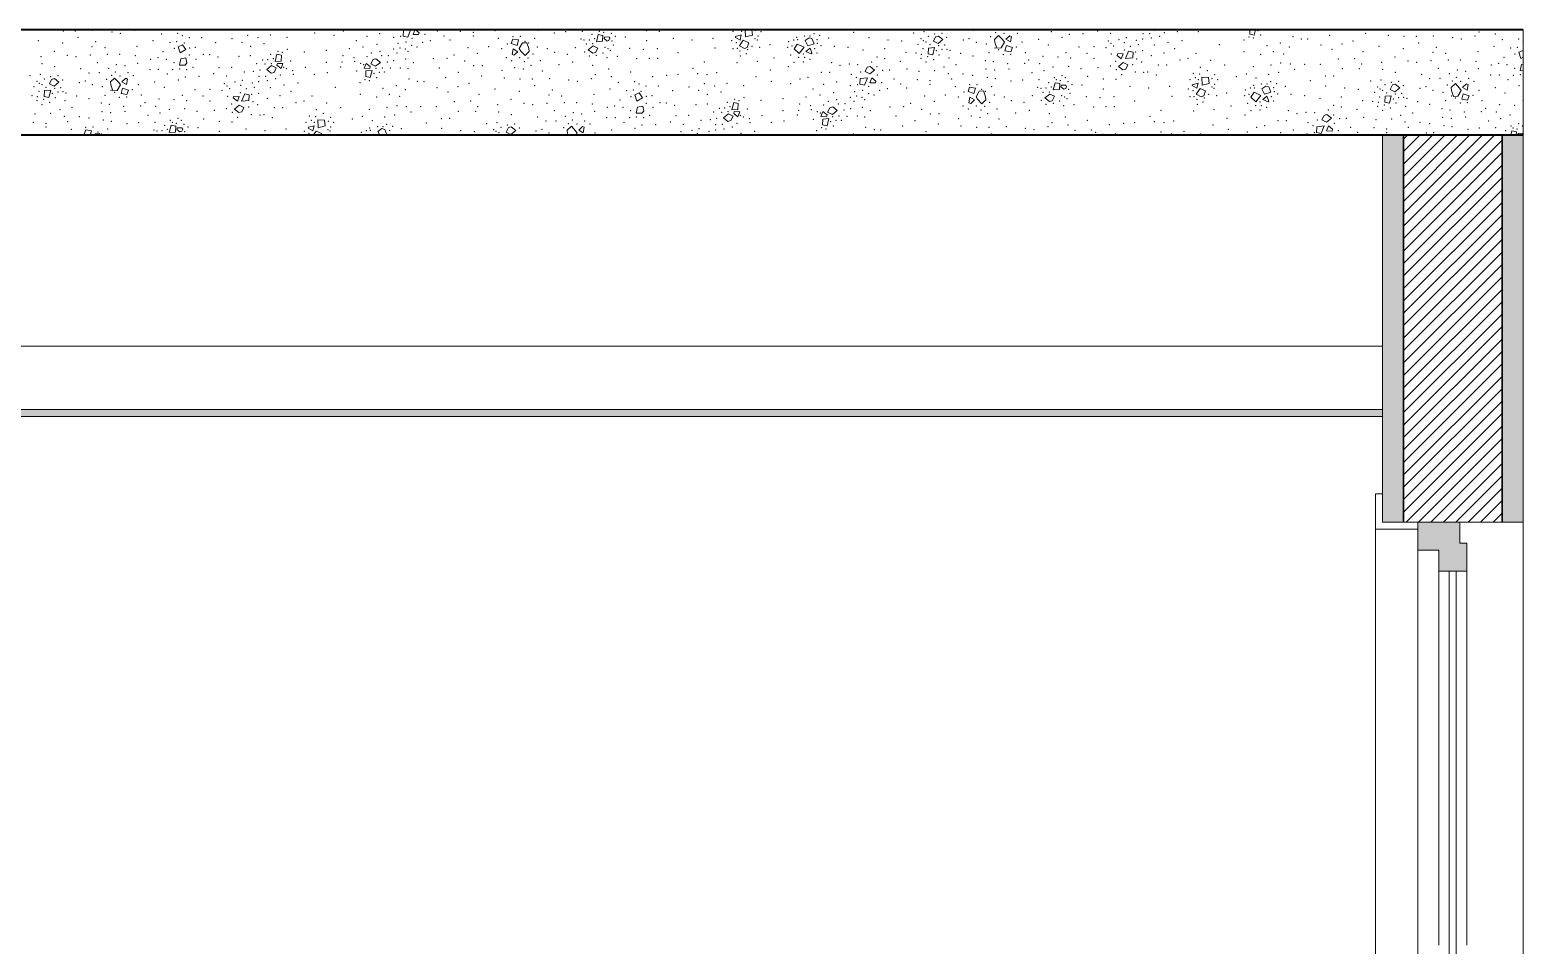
# Model space of a CAD drawing. Header units: metres. Extents: x -1.9 to 95.3, y -2.2 to 2.5.
# Drawn here: x 29.437 to 31.562, y 0.323 to 1.625 of the extents above; entities that cross this region are included whole.
import ezdxf

# ---------------------------------------------------------------- set-up
doc = ezdxf.new("R2010")
doc.units = ezdxf.units.M
doc.header["$MEASUREMENT"] = 0
for name, color, linetype in [('FORRO.EXEC', 7, 'Continuous'), ('Janelas Archicad', 7, 'Continuous'), ('LAJES.EST', 7, 'Continuous'), ('PAREDE CONSTRUIR', 7, 'Continuous')]:
    doc.layers.add(name, color=color, linetype=linetype)
for name, color, linetype, lineweight in [('FORRO.EXEC_Caneta_No__241', 7, 'Continuous', 13), ('Janelas Archicad_Caneta_No__10', 7, 'Continuous', 5), ('Janelas Archicad_Caneta_No__241', 7, 'Continuous', 13), ('LAJES.EST_Caneta_No__1', 7, 'Continuous', 40), ('LAJES.EST_Caneta_No__241', 7, 'Continuous', 13), ('PAREDE CONSTRUIR_Caneta_No__241', 7, 'Continuous', 13), ('PAREDE CONSTRUIR_Caneta_No__3', 7, 'Continuous', 30)]:
    doc.layers.add(name, color=color, linetype=linetype, lineweight=lineweight)
for name, color, linetype, lineweight, true_color in [('Janelas Archicad_Caneta_No__9', 7, 'Continuous', 9, 0x020202), ('Janelas Archicad_Caneta_No__97', 7, 'Continuous', 13, 0x6b6b6b), ('LAJES.EST_Caneta_No__97', 7, 'Continuous', 13, 0x6b6b6b)]:
    doc.layers.add(name, color=color, linetype=linetype, lineweight=lineweight, true_color=true_color)

# ---------------------------------------------------------------- blocks, each defined once
blk = doc.blocks.new('*X102', base_point=(-25.2389, -2.075))
at = {"layer": 'LAJES.EST_Caneta_No__241', "color": 7, "linetype": 'Continuous', "lineweight": 13}
for p, q in [((29.9683, 1.6162), (29.9686, 1.6245)), ((29.9683, 1.6162), (29.9748, 1.6148)), ((29.9686, 1.6245), (29.974, 1.625)), ((29.9789, 1.625), (29.9748, 1.6148)), ((29.9823, 1.6185), (29.9849, 1.625)), ((29.9903, 1.6182), (29.9823, 1.6185)), ((29.9858, 1.625), (29.991, 1.6208)), ((29.991, 1.6208), (29.9903, 1.6182)), ((30.2434, 1.6082), (30.2459, 1.6185)), ((30.2524, 1.6171), (30.2459, 1.6185)), ((30.2524, 1.6171), (30.2521, 1.6088)), ((30.2543, 1.6125), (30.255, 1.6151)), ((30.255, 1.6151), (30.2613, 1.6148)), ((30.2623, 1.6132), (30.2613, 1.6148)), ((30.4411, 1.6143), (30.4412, 1.6156)), ((30.4412, 1.6156), (30.4493, 1.6179)), ((30.4493, 1.6179), (30.4476, 1.6105)), ((30.4551, 1.6149), (30.4548, 1.625)), ((30.4653, 1.6175), (30.4551, 1.6149)), ((30.4644, 1.625), (30.4653, 1.6175)), ((30.7227, 1.6088), (30.7258, 1.6152)), ((30.7258, 1.6152), (30.7299, 1.6162)), ((30.7299, 1.6162), (30.7362, 1.6112)), ((30.8096, 1.6115), (30.8154, 1.6171)), ((30.8154, 1.6171), (30.8215, 1.6108)), ((30.8257, 1.6116), (30.8312, 1.6167)), ((30.8312, 1.6167), (30.8337, 1.6157)), ((30.8337, 1.6157), (30.8323, 1.6079)), ((31.0382, 1.6241), (31.037, 1.625)), ((31.0418, 1.625), (31.0382, 1.6241)), ((31.1726, 1.6191), (31.1728, 1.625)), ((31.1726, 1.6191), (31.1791, 1.6177)), ((31.1809, 1.625), (31.1791, 1.6177)), ((29.6544, 1.6039), (29.6483, 1.6011)), ((29.651, 1.5922), (29.6483, 1.6011)), ((29.6591, 1.597), (29.651, 1.5922)), ((29.6544, 1.6039), (29.6591, 1.597)), ((30.1244, 1.612), (30.1221, 1.6058)), ((30.1305, 1.6029), (30.1221, 1.6058)), ((30.1234, 1.59), (30.1248, 1.5978)), ((30.1244, 1.612), (30.1326, 1.6106)), ((30.1248, 1.5978), (30.1314, 1.594)), ((30.1314, 1.594), (30.1259, 1.5889)), ((30.1326, 1.6106), (30.1305, 1.6029)), ((30.1381, 1.6064), (30.1335, 1.5984)), ((30.1357, 1.5949), (30.1335, 1.5984)), ((30.1418, 1.5886), (30.1357, 1.5949)), ((30.1441, 1.6067), (30.1381, 1.6064)), ((30.1476, 1.5942), (30.1418, 1.5886)), ((30.1471, 1.5984), (30.1441, 1.6067)), ((30.1471, 1.5984), (30.1476, 1.5942)), ((30.2384, 1.6023), (30.2315, 1.5968)), ((30.2379, 1.5918), (30.2315, 1.5968)), ((30.2384, 1.6023), (30.245, 1.5991)), ((30.245, 1.5991), (30.242, 1.5928)), ((30.2521, 1.6088), (30.2434, 1.6082)), ((30.2584, 1.6091), (30.2543, 1.6125)), ((30.2584, 1.6091), (30.2611, 1.6101)), ((30.2623, 1.6132), (30.2611, 1.6101)), ((30.4476, 1.6105), (30.4411, 1.6143)), ((30.4522, 1.6102), (30.4469, 1.6023)), ((30.4539, 1.5984), (30.4469, 1.6023)), ((30.4522, 1.6102), (30.4599, 1.6068)), ((30.4578, 1.6), (30.4539, 1.5984)), ((30.4599, 1.6068), (30.4578, 1.6)), ((30.5246, 1.5978), (30.529, 1.6048)), ((30.5246, 1.5978), (30.5317, 1.5914)), ((30.529, 1.6048), (30.5386, 1.6004)), ((30.5386, 1.6004), (30.5317, 1.5914)), ((30.54, 1.6097), (30.5458, 1.6136)), ((30.5438, 1.6022), (30.54, 1.6097)), ((30.5412, 1.5944), (30.5472, 1.5991)), ((30.5489, 1.5911), (30.5412, 1.5944)), ((30.5438, 1.6022), (30.5529, 1.605)), ((30.5458, 1.6136), (30.5499, 1.6125)), ((30.5472, 1.5991), (30.5498, 1.5921)), ((30.5499, 1.6125), (30.5529, 1.605)), ((30.7153, 1.5908), (30.7156, 1.5991)), ((30.7156, 1.5991), (30.7243, 1.5997)), ((30.7243, 1.5997), (30.7218, 1.5894)), ((30.7294, 1.6056), (30.7227, 1.6088)), ((30.7294, 1.6056), (30.7362, 1.6112)), ((30.81, 1.6073), (30.8096, 1.6115)), ((30.81, 1.6073), (30.813, 1.599)), ((30.813, 1.599), (30.819, 1.5993)), ((30.819, 1.5993), (30.8236, 1.6073)), ((30.8215, 1.6108), (30.8236, 1.6073)), ((30.8245, 1.5951), (30.8266, 1.6028)), ((30.8327, 1.5937), (30.8245, 1.5951)), ((30.8323, 1.6079), (30.8257, 1.6116)), ((30.8266, 1.6028), (30.835, 1.5999)), ((30.8327, 1.5937), (30.835, 1.5999)), ((30.9961, 1.5841), (31.0003, 1.5947)), ((31.0068, 1.5933), (31.0003, 1.5947)), ((31.5616, 1.5958), (31.5557, 1.5931)), ((29.652, 1.5836), (29.65, 1.575)), ((29.658, 1.5749), (29.65, 1.575)), ((29.652, 1.5836), (29.6593, 1.5851)), ((29.6607, 1.5782), (29.658, 1.5749)), ((29.6593, 1.5851), (29.6607, 1.5782)), ((29.7811, 1.5741), (29.7743, 1.5685)), ((29.7811, 1.5741), (29.7878, 1.5709)), ((29.7861, 1.58), (29.7887, 1.5903)), ((29.7948, 1.5805), (29.7861, 1.58)), ((29.7952, 1.5889), (29.7887, 1.5903)), ((29.7887, 1.5747), (29.7894, 1.5773)), ((29.7945, 1.5699), (29.7887, 1.5747)), ((29.7894, 1.5773), (29.7973, 1.577)), ((29.7973, 1.577), (29.7945, 1.5699)), ((29.7952, 1.5889), (29.7948, 1.5805)), ((29.9129, 1.5704), (29.9157, 1.5774)), ((29.9157, 1.5774), (29.9215, 1.5727)), ((29.9215, 1.5727), (29.9208, 1.57)), ((29.9224, 1.5765), (29.9255, 1.5828)), ((29.9291, 1.5733), (29.9224, 1.5765)), ((29.9255, 1.5828), (29.9296, 1.5838)), ((29.9291, 1.5733), (29.9359, 1.5788)), ((29.9296, 1.5838), (29.9359, 1.5788)), ((30.1259, 1.5889), (30.1234, 1.59)), ((30.242, 1.5928), (30.2379, 1.5918)), ((30.5498, 1.5921), (30.5489, 1.5911)), ((30.6286, 1.5719), (30.6327, 1.573)), ((30.6327, 1.573), (30.639, 1.5679)), ((30.7153, 1.5908), (30.7218, 1.5894)), ((30.9842, 1.5887), (30.9848, 1.5914)), ((30.99, 1.584), (30.9842, 1.5887)), ((30.9848, 1.5914), (30.9928, 1.591)), ((30.9927, 1.5785), (30.9859, 1.573)), ((30.9923, 1.568), (30.9859, 1.573)), ((30.9928, 1.591), (30.99, 1.584)), ((30.9927, 1.5785), (30.9994, 1.5753)), ((31.0065, 1.585), (30.9961, 1.5841)), ((30.9994, 1.5753), (30.9963, 1.569)), ((31.0068, 1.5933), (31.0065, 1.585)), ((31.5584, 1.5842), (31.5557, 1.5931)), ((31.5594, 1.5756), (31.5574, 1.567)), ((31.5616, 1.5861), (31.5584, 1.5842)), ((31.5594, 1.5756), (31.5616, 1.576)), ((29.4651, 1.5482), (29.4682, 1.5546)), ((29.4682, 1.5546), (29.4723, 1.5556)), ((29.4723, 1.5556), (29.4786, 1.5506)), ((29.552, 1.5509), (29.5578, 1.5565)), ((29.5524, 1.5467), (29.552, 1.5509)), ((29.5578, 1.5565), (29.5639, 1.5502)), ((29.5681, 1.551), (29.5736, 1.5561)), ((29.5747, 1.5473), (29.5681, 1.551)), ((29.5736, 1.5561), (29.5762, 1.5551)), ((29.5762, 1.5551), (29.5747, 1.5473)), ((29.7806, 1.5635), (29.7743, 1.5685)), ((29.7847, 1.5645), (29.7806, 1.5635)), ((29.7878, 1.5709), (29.7847, 1.5645)), ((29.9208, 1.57), (29.9129, 1.5704)), ((29.915, 1.5585), (29.9153, 1.5668)), ((29.915, 1.5585), (29.9215, 1.5571)), ((29.9153, 1.5668), (29.924, 1.5674)), ((29.924, 1.5674), (29.9215, 1.5571)), ((30.6181, 1.5476), (30.6184, 1.5559)), ((30.6184, 1.5559), (30.6289, 1.5569)), ((30.6289, 1.5569), (30.6246, 1.5462)), ((30.6255, 1.5656), (30.6286, 1.5719)), ((30.6322, 1.5624), (30.6255, 1.5656)), ((30.6321, 1.5499), (30.635, 1.5569)), ((30.6322, 1.5624), (30.639, 1.5679)), ((30.635, 1.5569), (30.6408, 1.5522)), ((30.6408, 1.5522), (30.6401, 1.5496)), ((30.9963, 1.569), (30.9923, 1.568)), ((31.1049, 1.5463), (31.1046, 1.5577)), ((31.1141, 1.5571), (31.1046, 1.5577)), ((31.1141, 1.5571), (31.1151, 1.5489)), ((31.5616, 1.5669), (31.5574, 1.567)), ((29.4577, 1.5302), (29.4581, 1.5386)), ((29.4577, 1.5302), (29.4642, 1.5288)), ((29.4581, 1.5386), (29.4668, 1.5391)), ((29.4668, 1.5391), (29.4642, 1.5288)), ((29.4718, 1.545), (29.4651, 1.5482)), ((29.4718, 1.545), (29.4786, 1.5506)), ((29.5524, 1.5467), (29.5554, 1.5384)), ((29.5554, 1.5384), (29.5614, 1.5387)), ((29.5614, 1.5387), (29.566, 1.5467)), ((29.5639, 1.5502), (29.566, 1.5467)), ((29.5669, 1.5345), (29.569, 1.5422)), ((29.5751, 1.5331), (29.5669, 1.5345)), ((29.569, 1.5422), (29.5774, 1.5393)), ((29.5751, 1.5331), (29.5774, 1.5393)), ((29.7266, 1.5281), (29.7273, 1.5308)), ((29.7273, 1.5308), (29.7352, 1.5304)), ((29.7352, 1.5304), (29.7324, 1.5234)), ((29.7385, 1.5235), (29.7428, 1.5341)), ((29.7492, 1.5327), (29.7428, 1.5341)), ((29.7492, 1.5327), (29.7489, 1.5244)), ((30.3042, 1.5353), (30.2981, 1.5325)), ((30.3008, 1.5236), (30.2981, 1.5325)), ((30.3042, 1.5353), (30.3089, 1.5285)), ((30.6181, 1.5476), (30.6246, 1.5462)), ((30.6401, 1.5496), (30.6321, 1.5499)), ((30.7742, 1.5434), (30.7719, 1.5372)), ((30.7804, 1.5343), (30.7719, 1.5372)), ((30.7742, 1.5434), (30.7824, 1.542)), ((30.7824, 1.542), (30.7804, 1.5343)), ((30.7879, 1.5378), (30.7833, 1.5298)), ((30.7855, 1.5263), (30.7833, 1.5298)), ((30.7939, 1.5381), (30.7879, 1.5378)), ((30.7969, 1.5298), (30.7939, 1.5381)), ((30.7969, 1.5298), (30.7974, 1.5256)), ((30.8882, 1.5337), (30.8814, 1.5282)), ((30.8882, 1.5337), (30.8949, 1.5305)), ((30.8949, 1.5305), (30.8918, 1.5242)), ((30.8932, 1.5396), (30.8958, 1.5499)), ((30.9019, 1.5402), (30.8932, 1.5396)), ((30.9023, 1.5485), (30.8958, 1.5499)), ((30.9023, 1.5485), (30.9019, 1.5402)), ((30.9041, 1.5439), (30.9048, 1.5465)), ((30.9082, 1.5405), (30.9041, 1.5439)), ((30.9048, 1.5465), (30.9111, 1.5462)), ((30.9082, 1.5405), (30.9109, 1.5416)), ((30.9121, 1.5446), (30.9109, 1.5416)), ((30.9121, 1.5446), (30.9111, 1.5462)), ((31.0909, 1.5457), (31.091, 1.547)), ((31.0974, 1.5419), (31.0909, 1.5457)), ((31.091, 1.547), (31.0991, 1.5493)), ((31.1021, 1.5416), (31.0967, 1.5337)), ((31.1037, 1.5298), (31.0967, 1.5337)), ((31.0991, 1.5493), (31.0974, 1.5419)), ((31.1021, 1.5416), (31.1097, 1.5382)), ((31.1076, 1.5314), (31.1037, 1.5298)), ((31.1151, 1.5489), (31.1049, 1.5463)), ((31.1097, 1.5382), (31.1076, 1.5314)), ((31.1744, 1.5292), (31.1789, 1.5362)), ((31.1789, 1.5362), (31.1884, 1.5318)), ((31.1884, 1.5318), (31.1815, 1.5228)), ((31.1898, 1.5411), (31.1957, 1.545)), ((31.1936, 1.5336), (31.1898, 1.5411)), ((31.1911, 1.5258), (31.197, 1.5305)), ((31.1936, 1.5336), (31.2027, 1.5364)), ((31.1957, 1.545), (31.1997, 1.5439)), ((31.197, 1.5305), (31.1997, 1.5235)), ((31.1997, 1.5439), (31.2027, 1.5364)), ((31.3651, 1.5222), (31.3654, 1.5306)), ((31.3654, 1.5306), (31.3741, 1.5311)), ((31.3741, 1.5311), (31.3716, 1.5208)), ((31.3725, 1.5402), (31.3756, 1.5466)), ((31.3792, 1.537), (31.3725, 1.5402)), ((31.3756, 1.5466), (31.3797, 1.5476)), ((31.3792, 1.537), (31.386, 1.5426)), ((31.3797, 1.5476), (31.386, 1.5426)), ((31.4594, 1.5429), (31.4652, 1.5485)), ((31.4598, 1.5387), (31.4594, 1.5429)), ((31.4598, 1.5387), (31.4628, 1.5304)), ((31.4628, 1.5304), (31.4688, 1.5307)), ((31.4652, 1.5485), (31.4713, 1.5422)), ((31.4688, 1.5307), (31.4734, 1.5387)), ((31.4713, 1.5422), (31.4734, 1.5387)), ((31.4743, 1.5265), (31.4764, 1.5342)), ((31.4755, 1.543), (31.481, 1.5481)), ((31.4821, 1.5393), (31.4755, 1.543)), ((31.4764, 1.5342), (31.4848, 1.5313)), ((31.481, 1.5481), (31.4836, 1.5471)), ((31.4836, 1.5471), (31.4821, 1.5393)), ((31.4825, 1.5251), (31.4848, 1.5313)), ((29.7324, 1.5234), (29.7266, 1.5281)), ((29.7352, 1.5179), (29.7284, 1.5124)), ((29.7347, 1.5074), (29.7284, 1.5124)), ((29.7388, 1.5084), (29.7347, 1.5074)), ((29.7352, 1.5179), (29.7418, 1.5147)), ((29.7489, 1.5244), (29.7385, 1.5235)), ((29.7418, 1.5147), (29.7388, 1.5084)), ((30.3019, 1.515), (30.2998, 1.5065)), ((30.3089, 1.5285), (30.3008, 1.5236)), ((30.3019, 1.515), (30.3091, 1.5165)), ((30.3105, 1.5096), (30.3079, 1.5063)), ((30.3091, 1.5165), (30.3105, 1.5096)), ((30.4359, 1.5114), (30.4385, 1.5217)), ((30.4446, 1.5119), (30.4359, 1.5114)), ((30.445, 1.5203), (30.4385, 1.5217)), ((30.4385, 1.5061), (30.4392, 1.5087)), ((30.4392, 1.5087), (30.4471, 1.5084)), ((30.4471, 1.5084), (30.4443, 1.5013)), ((30.445, 1.5203), (30.4446, 1.5119)), ((30.5627, 1.5018), (30.5655, 1.5088)), ((30.5655, 1.5088), (30.5713, 1.5041)), ((30.5722, 1.5079), (30.5753, 1.5142)), ((30.5753, 1.5142), (30.5794, 1.5153)), ((30.5789, 1.5047), (30.5857, 1.5102)), ((30.5794, 1.5153), (30.5857, 1.5102)), ((30.7732, 1.5214), (30.7746, 1.5292)), ((30.7757, 1.5203), (30.7732, 1.5214)), ((30.7746, 1.5292), (30.7812, 1.5254)), ((30.7812, 1.5254), (30.7757, 1.5203)), ((30.7916, 1.52), (30.7855, 1.5263)), ((30.7974, 1.5256), (30.7916, 1.52)), ((30.8877, 1.5232), (30.8814, 1.5282)), ((30.8918, 1.5242), (30.8877, 1.5232)), ((31.1744, 1.5292), (31.1815, 1.5228)), ((31.1987, 1.5225), (31.1911, 1.5258)), ((31.1997, 1.5235), (31.1987, 1.5225)), ((31.3651, 1.5222), (31.3716, 1.5208)), ((31.4825, 1.5251), (31.4743, 1.5265)), ((29.6356, 1.4791), (29.6382, 1.4894)), ((29.6447, 1.4879), (29.6382, 1.4894)), ((29.6447, 1.4879), (29.6443, 1.4796)), ((29.8335, 1.4864), (29.8415, 1.4887)), ((29.8415, 1.4887), (29.8398, 1.4813)), ((29.8474, 1.4857), (29.847, 1.4971)), ((29.8565, 1.4966), (29.847, 1.4971)), ((29.8575, 1.4883), (29.8474, 1.4857)), ((29.8565, 1.4966), (29.8575, 1.4883)), ((30.2018, 1.4823), (30.2076, 1.4879)), ((30.2076, 1.4879), (30.2137, 1.4816)), ((30.218, 1.4825), (30.2235, 1.4876)), ((30.2235, 1.4876), (30.226, 1.4865)), ((30.3079, 1.5063), (30.2998, 1.5065)), ((30.4309, 1.5055), (30.4241, 1.4999)), ((30.4304, 1.4949), (30.4241, 1.4999)), ((30.4345, 1.4959), (30.4304, 1.4949)), ((30.4309, 1.5055), (30.4376, 1.5023)), ((30.4376, 1.5023), (30.4345, 1.4959)), ((30.4443, 1.5013), (30.4385, 1.5061)), ((30.5706, 1.5014), (30.5627, 1.5018)), ((30.5648, 1.4899), (30.5652, 1.4982)), ((30.5648, 1.4899), (30.5713, 1.4885)), ((30.5652, 1.4982), (30.5739, 1.4988)), ((30.5713, 1.5041), (30.5706, 1.5014)), ((30.5739, 1.4988), (30.5713, 1.4885)), ((30.5789, 1.5047), (30.5722, 1.5079)), ((31.2679, 1.479), (31.2682, 1.4873)), ((31.2682, 1.4873), (31.2787, 1.4883)), ((31.2787, 1.4883), (31.2744, 1.4776)), ((31.2753, 1.497), (31.2784, 1.5033)), ((31.282, 1.4938), (31.2753, 1.497)), ((31.2784, 1.5033), (31.2825, 1.5044)), ((31.282, 1.4938), (31.2888, 1.4994)), ((31.282, 1.4813), (31.2848, 1.4883)), ((31.2825, 1.5044), (31.2888, 1.4994)), ((31.2848, 1.4883), (31.2906, 1.4836)), ((29.5166, 1.4828), (29.5144, 1.4766)), ((29.519, 1.475), (29.5144, 1.4766)), ((29.5166, 1.4828), (29.5248, 1.4814)), ((29.5248, 1.4814), (29.5231, 1.475)), ((29.5304, 1.4772), (29.5291, 1.475)), ((29.5364, 1.4775), (29.5304, 1.4772)), ((29.5373, 1.475), (29.5364, 1.4775)), ((29.6443, 1.4796), (29.6356, 1.4791)), ((29.6465, 1.4833), (29.6472, 1.4859)), ((29.6506, 1.4799), (29.6465, 1.4833)), ((29.6472, 1.4859), (29.6535, 1.4856)), ((29.6506, 1.4799), (29.6533, 1.481)), ((29.6546, 1.484), (29.6533, 1.481)), ((29.6546, 1.484), (29.6535, 1.4856)), ((29.8333, 1.4851), (29.8335, 1.4864)), ((29.8398, 1.4813), (29.8333, 1.4851)), ((29.8445, 1.481), (29.8404, 1.475)), ((29.8445, 1.481), (29.8521, 1.4776)), ((29.8521, 1.4776), (29.8513, 1.475)), ((29.9209, 1.475), (29.9213, 1.4756)), ((29.9213, 1.4756), (29.9227, 1.475)), ((29.9322, 1.4805), (29.9381, 1.4845)), ((29.935, 1.475), (29.9322, 1.4805)), ((29.9381, 1.4845), (29.9421, 1.4833)), ((29.9421, 1.4833), (29.9451, 1.4758)), ((29.9424, 1.475), (29.9451, 1.4758)), ((30.1149, 1.4796), (30.118, 1.486)), ((30.1216, 1.4764), (30.1149, 1.4796)), ((30.118, 1.486), (30.1221, 1.487)), ((30.1216, 1.4764), (30.1284, 1.482)), ((30.1221, 1.487), (30.1284, 1.482)), ((30.2022, 1.4781), (30.2018, 1.4823)), ((30.2022, 1.4781), (30.2034, 1.475)), ((30.2137, 1.4816), (30.2158, 1.4781)), ((30.214, 1.475), (30.2158, 1.4781)), ((30.2245, 1.4787), (30.218, 1.4825)), ((30.226, 1.4865), (30.2245, 1.4787)), ((31.2679, 1.479), (31.2744, 1.4776)), ((31.2899, 1.481), (31.282, 1.4813)), ((31.2906, 1.4836), (31.2899, 1.481)), ((31.544, 1.475), (31.5456, 1.4813)), ((31.5521, 1.4799), (31.5456, 1.4813)), ((31.5521, 1.4799), (31.5519, 1.475)), ((31.5539, 1.4753), (31.5546, 1.4779)), ((31.5542, 1.475), (31.5539, 1.4753)), ((31.5546, 1.4779), (31.5609, 1.4776)), ((31.5616, 1.4765), (31.5609, 1.4776)), ((31.5616, 1.4753), (31.5615, 1.475))]:
    blk.add_line(p, q, dxfattribs=at)
for p in [(29.4847, 1.6236), (29.5021, 1.6236), (29.5267, 1.6244), (29.554, 1.6221), (29.5661, 1.6202), (29.5859, 1.6244), (29.6245, 1.6192), (29.6477, 1.62), (29.6539, 1.6167), (29.747, 1.617), (29.7794, 1.6177), (29.8425, 1.6206), (29.8698, 1.617), (29.8831, 1.6236), (29.9169, 1.616), (29.935, 1.6196), (29.9648, 1.6158), (29.9992, 1.6187), (30.0168, 1.6236), (30.0265, 1.6164), (30.0498, 1.6229), (30.068, 1.6162), (30.0681, 1.6214), (30.0988, 1.6237), (30.1245, 1.6155), (30.1348, 1.6159), (30.1608, 1.6243), (30.1833, 1.6207), (30.1997, 1.6224), (30.2231, 1.6229), (30.237, 1.6186), (30.2475, 1.6228), (30.2535, 1.6213), (30.2643, 1.6199), (30.2701, 1.6159), (30.2842, 1.615), (30.3144, 1.6239), (30.3327, 1.6231), (30.4376, 1.6229), (30.4498, 1.6228), (30.4694, 1.6243), (30.4731, 1.6162), (30.4772, 1.6226), (30.5319, 1.625), (30.5396, 1.6165), (30.5473, 1.6165), (30.5527, 1.6197), (30.561, 1.617), (30.6091, 1.6215), (30.6948, 1.6207), (30.7095, 1.6224), (30.7154, 1.6157), (30.7245, 1.6189), (30.7347, 1.6203), (30.7791, 1.6244), (30.7937, 1.6247), (30.8042, 1.6151), (30.8112, 1.6209), (30.8232, 1.6202), (30.8344, 1.6246), (30.8421, 1.6203), (30.8904, 1.6226), (30.916, 1.6188), (30.9353, 1.6196), (30.9562, 1.6233), (30.9747, 1.6199), (31.0206, 1.6194), (31.0303, 1.6197), (31.0445, 1.616), (31.051, 1.6212), (31.0696, 1.6223), (31.0997, 1.6224), (31.1181, 1.6246), (31.1715, 1.6149), (31.1843, 1.6237), (31.188, 1.6176), (31.2342, 1.6155), (31.2865, 1.6174), (31.3042, 1.625), (31.3376, 1.6202), (31.3697, 1.6173), (31.3921, 1.6156), (31.4095, 1.6156), (31.4341, 1.6164), (31.4933, 1.6164), (31.499, 1.6221), (31.5221, 1.6189), (29.4492, 1.6096), (29.4719, 1.5946), (29.4839, 1.6063), (29.5058, 1.6142), (29.5258, 1.6009), (29.5309, 1.6083), (29.544, 1.5995), (29.5898, 1.6018), (29.6126, 1.6096), (29.6268, 1.594), (29.6366, 1.607), (29.6425, 1.5987), (29.646, 1.6083), (29.6569, 1.6063), (29.664, 1.6137), (29.6644, 1.5992), (29.6725, 1.6001), (29.6817, 1.614), (29.7017, 1.6069), (29.725, 1.6124), (29.7389, 1.6074), (29.7514, 1.6018), (29.7616, 1.6139), (29.7705, 1.6054), (29.7902, 1.5946), (29.803, 1.6142), (29.8034, 1.5974), (29.8277, 1.5935), (29.8589, 1.5958), (29.8916, 1.5982), (29.9016, 1.6096), (29.9113, 1.6008), (29.9309, 1.6044), (29.9353, 1.5945), (29.9546, 1.6142), (29.9547, 1.5976), (29.9609, 1.6057), (29.9639, 1.5994), (29.9712, 1.5977), (29.9723, 1.6077), (29.975, 1.5943), (29.9806, 1.6029), (29.9808, 1.6131), (29.9882, 1.6008), (29.9962, 1.6074), (30.0071, 1.6098), (30.035, 1.6107), (30.0604, 1.5997), (30.09, 1.601), (30.1039, 1.6129), (30.1083, 1.5981), (30.1165, 1.6051), (30.1417, 1.6088), (30.1467, 1.6063), (30.1555, 1.613), (30.1593, 1.6008), (30.1736, 1.5982), (30.2134, 1.5997), (30.2214, 1.612), (30.2257, 1.6105), (30.2265, 1.5936), (30.229, 1.6047), (30.233, 1.6108), (30.2378, 1.6053), (30.2407, 1.6125), (30.2555, 1.6002), (30.2596, 1.5982), (30.263, 1.5957), (30.2654, 1.6092), (30.2672, 1.6034), (30.2905, 1.5988), (30.3098, 1.5971), (30.3146, 1.6096), (30.3297, 1.5985), (30.3525, 1.6132), (30.3793, 1.6108), (30.4091, 1.6131), (30.4121, 1.5991), (30.4357, 1.6097), (30.4377, 1.5984), (30.4422, 1.607), (30.4436, 1.5987), (30.4477, 1.5949), (30.4585, 1.5969), (30.4645, 1.6018), (30.469, 1.6124), (30.472, 1.6105), (30.4757, 1.6), (30.4902, 1.6039), (30.5155, 1.6), (30.5166, 1.6083), (30.5215, 1.6021), (30.5238, 1.6107), (30.5282, 1.6145), (30.5294, 1.6111), (30.5536, 1.5984), (30.5569, 1.6112), (30.5577, 1.6057), (30.5625, 1.6023), (30.5735, 1.6135), (30.5815, 1.6017), (30.601, 1.6001), (30.6227, 1.5963), (30.631, 1.614), (30.6531, 1.5983), (30.658, 1.6108), (30.6773, 1.6092), (30.7005, 1.6046), (30.7048, 1.6123), (30.7079, 1.5982), (30.7081, 1.6097), (30.7122, 1.6078), (30.7177, 1.6039), (30.727, 1.5955), (30.73, 1.6026), (30.7348, 1.5971), (30.7387, 1.6033), (30.7413, 1.6143), (30.742, 1.5975), (30.7464, 1.5959), (30.765, 1.6105), (30.7735, 1.6127), (30.7835, 1.6075), (30.7979, 1.6049), (30.8104, 1.5994), (30.8154, 1.5969), (30.8406, 1.6005), (30.8488, 1.6076), (30.8725, 1.6116), (30.8861, 1.6037), (30.9058, 1.6142), (30.9299, 1.6005), (30.9509, 1.6011), (30.968, 1.5997), (30.9715, 1.6091), (30.9753, 1.6057), (30.9789, 1.6021), (30.9868, 1.6113), (30.9943, 1.5964), (30.9945, 1.6066), (30.9972, 1.6139), (31.0029, 1.6018), (31.0103, 1.5937), (31.0112, 1.6101), (31.0142, 1.6038), (31.0205, 1.6119), (31.0205, 1.5953), (31.0325, 1.6134), (31.0369, 1.6036), (31.0565, 1.6071), (31.0661, 1.5983), (31.0761, 1.6097), (31.1293, 1.6039), (31.1644, 1.6106), (31.1647, 1.5938), (31.1776, 1.6134), (31.1972, 1.6026), (31.2062, 1.594), (31.2163, 1.6062), (31.2288, 1.6006), (31.2462, 1.6122), (31.2552, 1.6119), (31.2739, 1.6034), (31.2896, 1.5972), (31.304, 1.6047), (31.3197, 1.6094), (31.3339, 1.5938), (31.3566, 1.6016), (31.3913, 1.5983), (31.4131, 1.6062), (31.4383, 1.6003), (31.4614, 1.6141), (31.4735, 1.6122), (31.4972, 1.5938), (31.52, 1.6016), (31.5319, 1.6112), (31.544, 1.599), (31.5534, 1.6003), (31.5551, 1.6119), (31.5613, 1.6087), (29.4531, 1.587), (29.4544, 1.5768), (29.4723, 1.5729), (29.4906, 1.5889), (29.5028, 1.587), (29.523, 1.5893), (29.5334, 1.5785), (29.5476, 1.5901), (29.5604, 1.5757), (29.565, 1.5901), (29.5726, 1.5739), (29.5874, 1.5884), (29.5907, 1.5776), (29.6089, 1.5832), (29.6195, 1.5855), (29.6312, 1.5833), (29.6423, 1.5785), (29.6643, 1.5893), (29.6737, 1.5833), (29.6838, 1.59), (29.6929, 1.5896), (29.7049, 1.5864), (29.7349, 1.5874), (29.751, 1.5883), (29.7601, 1.5768), (29.7684, 1.5822), (29.7717, 1.5764), (29.7757, 1.5826), (29.7797, 1.5903), (29.7805, 1.5771), (29.7835, 1.5842), (29.7962, 1.593), (29.8081, 1.5809), (29.8591, 1.5788), (29.8793, 1.5723), (29.8813, 1.5792), (29.8828, 1.5881), (29.8982, 1.5856), (29.8991, 1.5801), (29.9078, 1.5774), (29.9119, 1.5754), (29.9168, 1.5867), (29.9232, 1.592), (29.9375, 1.5882), (29.9456, 1.5793), (29.9472, 1.5885), (29.9549, 1.5813), (29.9597, 1.5921), (29.9718, 1.5835), (29.9829, 1.5785), (30.0111, 1.5839), (30.0305, 1.5846), (30.0406, 1.5892), (30.056, 1.5808), (30.0687, 1.5741), (30.074, 1.5918), (30.0808, 1.5742), (30.1151, 1.5853), (30.1227, 1.5811), (30.1339, 1.5855), (30.1406, 1.5798), (30.1459, 1.5848), (30.1502, 1.5745), (30.1529, 1.5905), (30.1635, 1.581), (30.1837, 1.593), (30.1899, 1.5753), (30.2018, 1.5904), (30.2093, 1.5791), (30.233, 1.5877), (30.2379, 1.5745), (30.2433, 1.589), (30.2524, 1.5922), (30.2583, 1.5856), (30.2729, 1.5872), (30.3007, 1.584), (30.3184, 1.5843), (30.3303, 1.5844), (30.3591, 1.5925), (30.3967, 1.5793), (30.4433, 1.5782), (30.4481, 1.5879), (30.4563, 1.591), (30.4721, 1.5801), (30.4961, 1.5852), (30.5162, 1.5725), (30.5198, 1.5891), (30.5245, 1.5789), (30.5311, 1.5859), (30.5374, 1.5794), (30.5377, 1.5909), (30.5396, 1.586), (30.5471, 1.5832), (30.5569, 1.5922), (30.5777, 1.5785), (30.5899, 1.5745), (30.603, 1.5765), (30.6151, 1.5757), (30.6346, 1.5795), (30.6422, 1.5726), (30.6425, 1.5864), (30.6533, 1.584), (30.6754, 1.5804), (30.6836, 1.593), (30.6977, 1.5921), (30.705, 1.5847), (30.7056, 1.5904), (30.7122, 1.5793), (30.7143, 1.5867), (30.723, 1.5826), (30.7307, 1.5894), (30.7376, 1.5722), (30.7447, 1.585), (30.7548, 1.5754), (30.7616, 1.5915), (30.7788, 1.5878), (30.7964, 1.5814), (30.8017, 1.5927), (30.8077, 1.5797), (30.8223, 1.5898), (30.8282, 1.5768), (30.8326, 1.5902), (30.8526, 1.5772), (30.8532, 1.5928), (30.8583, 1.582), (30.8738, 1.5768), (30.8785, 1.5872), (30.893, 1.5724), (30.8997, 1.5865), (30.9115, 1.5927), (30.9152, 1.5733), (30.9179, 1.585), (30.9413, 1.5915), (30.951, 1.5843), (30.9744, 1.5735), (30.976, 1.5908), (30.9819, 1.5803), (31.006, 1.5757), (31.012, 1.5835), (31.019, 1.5793), (31.0328, 1.5884), (31.0426, 1.5749), (31.0508, 1.5919), (31.0544, 1.5748), (31.0735, 1.582), (31.0847, 1.5843), (31.096, 1.5917), (31.1169, 1.5816), (31.1372, 1.5748), (31.1778, 1.5727), (31.1884, 1.5902), (31.203, 1.5752), (31.2168, 1.5778), (31.2208, 1.5909), (31.2303, 1.5764), (31.2508, 1.5762), (31.2731, 1.5762), (31.2987, 1.5835), (31.3219, 1.5842), (31.3318, 1.5765), (31.3605, 1.579), (31.3793, 1.5866), (31.398, 1.5809), (31.4102, 1.579), (31.4304, 1.5813), (31.4332, 1.5929), (31.4514, 1.5914), (31.455, 1.5821), (31.4724, 1.5821), (31.4948, 1.5804), (31.5163, 1.5752), (31.5269, 1.5775), (31.5342, 1.586), (31.5386, 1.5753), (31.5499, 1.5907), (29.4373, 1.5601), (29.4472, 1.5517), (29.4519, 1.5618), (29.4578, 1.5552), (29.4669, 1.5583), (29.4771, 1.5597), (29.4837, 1.5538), (29.5097, 1.5698), (29.5159, 1.5521), (29.5215, 1.5638), (29.5361, 1.5641), (29.5466, 1.5545), (29.5493, 1.5705), (29.5536, 1.5603), (29.559, 1.5653), (29.5656, 1.5596), (29.5768, 1.564), (29.5845, 1.5598), (29.6081, 1.5686), (29.6149, 1.551), (29.6202, 1.5687), (29.6329, 1.562), (29.6405, 1.5685), (29.6483, 1.5536), (29.6503, 1.5695), (29.6584, 1.5582), (29.6605, 1.5685), (29.6692, 1.5719), (29.6778, 1.559), (29.6986, 1.5627), (29.7065, 1.5714), (29.7171, 1.5593), (29.7245, 1.5719), (29.7396, 1.5533), (29.7422, 1.565), (29.7553, 1.566), (29.7629, 1.5513), (29.763, 1.5588), (29.7646, 1.568), (29.7727, 1.5591), (29.7749, 1.5528), (29.7869, 1.5554), (29.7934, 1.5606), (29.7982, 1.5719), (29.8023, 1.5699), (29.8111, 1.5672), (29.812, 1.5618), (29.829, 1.5715), (29.8421, 1.5618), (29.8605, 1.564), (29.9021, 1.5664), (29.914, 1.5543), (29.92, 1.5528), (29.9267, 1.5631), (29.9297, 1.5703), (29.9304, 1.557), (29.9345, 1.5648), (29.9385, 1.5709), (29.9417, 1.5651), (29.9501, 1.5706), (29.9644, 1.5709), (29.975, 1.5698), (29.9766, 1.5549), (29.9886, 1.5516), (29.9977, 1.5513), (30.0197, 1.5709), (30.0289, 1.5569), (30.0466, 1.5644), (30.08, 1.5596), (30.1089, 1.5674), (30.1121, 1.5567), (30.127, 1.5712), (30.1345, 1.555), (30.1392, 1.5694), (30.1519, 1.555), (30.1661, 1.5666), (30.1765, 1.5558), (30.2038, 1.5535), (30.2159, 1.5516), (30.2358, 1.5558), (30.2415, 1.5615), (30.2605, 1.5695), (30.2645, 1.5583), (30.2919, 1.5649), (30.2976, 1.5514), (30.3232, 1.5586), (30.3433, 1.5605), (30.3594, 1.5616), (30.3808, 1.5704), (30.3873, 1.5629), (30.4007, 1.5615), (30.4145, 1.5641), (30.4704, 1.5584), (30.4907, 1.5679), (30.4923, 1.552), (30.5329, 1.555), (30.5441, 1.5574), (30.5631, 1.5645), (30.5749, 1.5645), (30.5848, 1.551), (30.6059, 1.5616), (30.6129, 1.5574), (30.619, 1.5652), (30.6431, 1.5606), (30.6505, 1.5675), (30.6605, 1.568), (30.6666, 1.555), (30.6851, 1.5694), (30.6996, 1.5543), (30.7023, 1.5661), (30.7179, 1.5528), (30.7245, 1.5669), (30.7438, 1.5625), (30.7486, 1.5551), (30.7649, 1.5621), (30.7787, 1.5603), (30.7973, 1.5694), (30.7993, 1.5573), (30.8097, 1.5677), (30.8106, 1.5557), (30.8303, 1.5695), (30.8331, 1.5521), (30.8495, 1.5538), (30.8627, 1.5639), (30.8729, 1.5543), (30.8799, 1.5672), (30.8945, 1.5568), (30.8973, 1.5542), (30.9033, 1.5527), (30.9054, 1.56), (30.9105, 1.557), (30.9141, 1.5513), (30.9325, 1.5699), (30.9422, 1.5589), (30.957, 1.5713), (30.9643, 1.5553), (30.9825, 1.5545), (30.9828, 1.5683), (30.9903, 1.5614), (31.0098, 1.5652), (31.0219, 1.5644), (31.0277, 1.5649), (31.0399, 1.5608), (31.0875, 1.5543), (31.0926, 1.5633), (31.0951, 1.5568), (31.0996, 1.5542), (31.1016, 1.5623), (31.1023, 1.5719), (31.1124, 1.5669), (31.1192, 1.5557), (31.1226, 1.5612), (31.127, 1.554), (31.1535, 1.5586), (31.168, 1.5624), (31.1818, 1.5564), (31.1997, 1.5616), (31.2025, 1.5511), (31.2139, 1.5646), (31.2368, 1.5689), (31.2589, 1.5529), (31.2802, 1.5595), (31.2921, 1.5596), (31.3044, 1.5699), (31.3288, 1.5699), (31.3447, 1.5521), (31.3593, 1.5538), (31.3618, 1.5688), (31.3797, 1.5648), (31.3845, 1.5517), (31.4171, 1.5618), (31.4289, 1.5558), (31.4408, 1.5705), (31.4435, 1.5561), (31.4567, 1.5625), (31.461, 1.5523), (31.4664, 1.5573), (31.4678, 1.5677), (31.473, 1.5516), (31.48, 1.5659), (31.4842, 1.556), (31.4919, 1.5517), (31.4981, 1.5696), (31.5155, 1.5606), (31.5276, 1.5607), (31.5403, 1.554), (31.5479, 1.5605), (31.5497, 1.5705), (31.5576, 1.5615), (29.4401, 1.5315), (29.4429, 1.544), (29.448, 1.5298), (29.4503, 1.5376), (29.4506, 1.5491), (29.4546, 1.5472), (29.4601, 1.5433), (29.4694, 1.5349), (29.4724, 1.542), (29.4772, 1.5365), (29.4812, 1.5427), (29.4844, 1.5369), (29.4888, 1.5354), (29.504, 1.5309), (29.5074, 1.5499), (29.5259, 1.5469), (29.5403, 1.5443), (29.5441, 1.5321), (29.5528, 1.5388), (29.5578, 1.5363), (29.575, 1.5296), (29.583, 1.54), (29.5913, 1.547), (29.5956, 1.5322), (29.6285, 1.5431), (29.6539, 1.5321), (29.6723, 1.5399), (29.6837, 1.5309), (29.6933, 1.5405), (29.7104, 1.5391), (29.7139, 1.5486), (29.7177, 1.5451), (29.7184, 1.5303), (29.7213, 1.5415), (29.7292, 1.5508), (29.7367, 1.5358), (29.737, 1.546), (29.7453, 1.5412), (29.7527, 1.5331), (29.7537, 1.5495), (29.7566, 1.5433), (29.7629, 1.5347), (29.7793, 1.543), (29.7932, 1.5313), (29.7989, 1.5465), (29.8086, 1.5377), (29.8186, 1.5492), (29.8384, 1.5311), (29.8717, 1.5433), (29.9068, 1.55), (29.9072, 1.5332), (29.9308, 1.5296), (29.9396, 1.542), (29.9486, 1.5334), (29.9587, 1.5456), (29.9632, 1.5303), (29.9712, 1.54), (30.0163, 1.5428), (30.032, 1.5366), (30.0464, 1.5441), (30.0621, 1.5488), (30.0763, 1.5332), (30.0991, 1.541), (30.1337, 1.5377), (30.1556, 1.5456), (30.1756, 1.5323), (30.1807, 1.5397), (30.1938, 1.5309), (30.2396, 1.5332), (30.2624, 1.541), (30.2743, 1.5506), (30.2864, 1.5384), (30.2923, 1.5301), (30.2959, 1.5397), (30.3037, 1.5481), (30.3067, 1.5377), (30.3138, 1.5451), (30.3142, 1.5306), (30.3224, 1.5315), (30.3315, 1.5454), (30.3515, 1.5383), (30.3748, 1.5438), (30.3887, 1.5388), (30.3968, 1.5484), (30.4012, 1.5332), (30.4114, 1.5453), (30.4204, 1.5368), (30.4292, 1.5491), (30.4528, 1.5456), (30.5196, 1.5484), (30.5514, 1.5411), (30.5611, 1.5322), (30.5667, 1.5475), (30.5807, 1.5358), (30.6045, 1.5456), (30.6107, 1.5371), (30.6137, 1.5308), (30.6147, 1.5472), (30.6221, 1.5391), (30.6304, 1.5343), (30.6307, 1.5445), (30.638, 1.5322), (30.646, 1.5388), (30.649, 1.5501), (30.6569, 1.5412), (30.6763, 1.5478), (30.6848, 1.5421), (30.7102, 1.5311), (30.7178, 1.5476), (30.7398, 1.5324), (30.7538, 1.5443), (30.7663, 1.5365), (30.7743, 1.5469), (30.7846, 1.5473), (30.7915, 1.5402), (30.7965, 1.5377), (30.8053, 1.5444), (30.8091, 1.5322), (30.8234, 1.5296), (30.8632, 1.5312), (30.8712, 1.5434), (30.8755, 1.5419), (30.8788, 1.5361), (30.8828, 1.5422), (30.8868, 1.55), (30.8876, 1.5367), (30.8906, 1.5439), (30.9053, 1.5316), (30.9094, 1.5296), (30.9152, 1.5406), (30.917, 1.5348), (30.9199, 1.5473), (30.934, 1.5464), (30.9403, 1.5302), (30.9644, 1.541), (30.9795, 1.5299), (31.0023, 1.5446), (31.0291, 1.5422), (31.0589, 1.5445), (31.0619, 1.5306), (31.0855, 1.5411), (31.0875, 1.5298), (31.092, 1.5384), (31.0934, 1.5301), (31.1143, 1.5332), (31.1188, 1.5438), (31.1218, 1.5419), (31.1229, 1.5476), (31.1256, 1.5314), (31.14, 1.5354), (31.1653, 1.5314), (31.1664, 1.5397), (31.1714, 1.5335), (31.1736, 1.5421), (31.1781, 1.5459), (31.1792, 1.5425), (31.1894, 1.5479), (31.1971, 1.5479), (31.2034, 1.5298), (31.2068, 1.5426), (31.2075, 1.5371), (31.2108, 1.5484), (31.2123, 1.5337), (31.2233, 1.5449), (31.2313, 1.5331), (31.2508, 1.5315), (31.2808, 1.5454), (31.3029, 1.5297), (31.3078, 1.5423), (31.3271, 1.5406), (31.3503, 1.536), (31.3546, 1.5437), (31.3577, 1.5296), (31.358, 1.5411), (31.362, 1.5392), (31.3652, 1.5471), (31.3675, 1.5353), (31.3743, 1.5503), (31.3798, 1.534), (31.3886, 1.5347), (31.3911, 1.5457), (31.4148, 1.5419), (31.4233, 1.5441), (31.4333, 1.5389), (31.4477, 1.5363), (31.454, 1.5465), (31.4602, 1.5308), (31.4904, 1.5319), (31.4987, 1.539), (31.5223, 1.543), (31.5359, 1.5351), (31.5557, 1.5456), (29.4474, 1.5241), (29.4546, 1.5187), (29.4567, 1.5261), (29.4654, 1.522), (29.4732, 1.5288), (29.4801, 1.5116), (29.4871, 1.5244), (29.4972, 1.5148), (29.5212, 1.5272), (29.5388, 1.5208), (29.5397, 1.5088), (29.5501, 1.5191), (29.5647, 1.5292), (29.5706, 1.5162), (29.5727, 1.5089), (29.595, 1.5166), (29.6008, 1.5214), (29.6162, 1.5163), (29.6209, 1.5267), (29.6354, 1.5118), (29.6421, 1.5259), (29.6576, 1.5127), (29.6604, 1.5244), (29.6749, 1.5093), (29.6934, 1.5237), (29.6995, 1.5107), (29.7168, 1.5129), (29.7243, 1.5197), (29.7484, 1.5151), (29.7545, 1.5229), (29.7614, 1.5187), (29.7752, 1.5278), (29.7851, 1.5143), (29.7969, 1.5142), (29.8159, 1.5214), (29.8271, 1.5238), (29.8448, 1.5113), (29.8594, 1.521), (29.8796, 1.5142), (29.9202, 1.5121), (29.9454, 1.5146), (29.9593, 1.5173), (29.9727, 1.5158), (29.9932, 1.5156), (30.0155, 1.5156), (30.0411, 1.5229), (30.0468, 1.5093), (30.0643, 1.5236), (30.0712, 1.5093), (30.0742, 1.5159), (30.1029, 1.5184), (30.1217, 1.526), (30.1404, 1.5203), (30.1526, 1.5184), (30.1728, 1.5207), (30.1832, 1.5099), (30.1974, 1.5215), (30.2149, 1.5215), (30.2372, 1.5198), (30.2405, 1.5091), (30.2587, 1.5146), (30.2693, 1.5169), (30.2766, 1.5254), (30.281, 1.5147), (30.2921, 1.5099), (30.3141, 1.5207), (30.3236, 1.5147), (30.3337, 1.5214), (30.3427, 1.521), (30.3547, 1.5178), (30.3847, 1.5188), (30.4008, 1.5197), (30.4183, 1.5136), (30.4255, 1.514), (30.4295, 1.5217), (30.4303, 1.5085), (30.4333, 1.5156), (30.44, 1.526), (30.446, 1.5244), (30.4532, 1.5288), (30.4579, 1.5123), (30.4776, 1.5249), (30.5087, 1.5272), (30.5089, 1.5102), (30.5311, 1.5106), (30.5326, 1.5195), (30.5414, 1.5296), (30.548, 1.517), (30.5489, 1.5115), (30.5577, 1.5088), (30.5666, 1.5181), (30.573, 1.5234), (30.5851, 1.5259), (30.5873, 1.5196), (30.5954, 1.5108), (30.597, 1.5199), (30.6045, 1.529), (30.6047, 1.5127), (30.6095, 1.5235), (30.621, 1.5291), (30.6216, 1.5149), (30.6248, 1.5257), (30.6327, 1.5099), (30.6609, 1.5153), (30.6803, 1.516), (30.6904, 1.5206), (30.7058, 1.5122), (30.7238, 1.5232), (30.7581, 1.5295), (30.7649, 1.5167), (30.7725, 1.5125), (30.7837, 1.5169), (30.7904, 1.5112), (30.7957, 1.5162), (30.8027, 1.5219), (30.8133, 1.5124), (30.8335, 1.5244), (30.8516, 1.5218), (30.8591, 1.5105), (30.8763, 1.525), (30.8828, 1.5191), (30.8931, 1.5205), (30.9022, 1.5236), (30.9081, 1.517), (30.9128, 1.5271), (30.9227, 1.5186), (30.9505, 1.5154), (30.9596, 1.5285), (30.9682, 1.5157), (30.9802, 1.5158), (31.0089, 1.5239), (31.0465, 1.5107), (31.0931, 1.5096), (31.0975, 1.5263), (31.0979, 1.5193), (31.1061, 1.5224), (31.1083, 1.5283), (31.1219, 1.5115), (31.1459, 1.5167), (31.1696, 1.5206), (31.1743, 1.5103), (31.1809, 1.5173), (31.1872, 1.5108), (31.1875, 1.5223), (31.1894, 1.5174), (31.1969, 1.5146), (31.2068, 1.5236), (31.2275, 1.5099), (31.2725, 1.5277), (31.2844, 1.5109), (31.2923, 1.5178), (31.3031, 1.5154), (31.3252, 1.5119), (31.3334, 1.5244), (31.3475, 1.5235), (31.3548, 1.5161), (31.3554, 1.5218), (31.362, 1.5107), (31.3641, 1.5181), (31.3728, 1.514), (31.3768, 1.5269), (31.3806, 1.5208), (31.3846, 1.5285), (31.3918, 1.5289), (31.3945, 1.5164), (31.3962, 1.5274), (31.4114, 1.5229), (31.4286, 1.5192), (31.4462, 1.5128), (31.4515, 1.5241), (31.4575, 1.5111), (31.4652, 1.5283), (31.4721, 1.5212), (31.4824, 1.5216), (31.5024, 1.5086), (31.503, 1.5242), (31.5082, 1.5134), (31.5283, 1.5186), (31.5495, 1.5179), (31.5613, 1.5241), (29.442, 1.4937), (29.4447, 1.5055), (29.4603, 1.4922), (29.467, 1.5064), (29.4862, 1.5019), (29.491, 1.4945), (29.5074, 1.5015), (29.5212, 1.4997), (29.5417, 1.4968), (29.5521, 1.5071), (29.553, 1.4951), (29.5756, 1.4915), (29.5919, 1.4932), (29.6052, 1.5033), (29.6153, 1.4937), (29.6223, 1.5066), (29.6292, 1.4894), (29.6369, 1.4962), (29.6397, 1.4936), (29.6457, 1.4921), (29.6478, 1.4994), (29.6529, 1.4964), (29.6566, 1.4907), (29.6846, 1.4983), (29.7067, 1.4947), (29.7249, 1.4939), (29.7252, 1.5077), (29.7328, 1.5008), (29.7523, 1.5046), (29.7644, 1.5038), (29.7701, 1.5043), (29.7823, 1.5002), (29.8299, 1.4937), (29.835, 1.5027), (29.8375, 1.4962), (29.842, 1.4936), (29.844, 1.5017), (29.8548, 1.5063), (29.8616, 1.4951), (29.865, 1.5006), (29.8694, 1.4934), (29.8959, 1.498), (29.9104, 1.5018), (29.9242, 1.4958), (29.9318, 1.4873), (29.9395, 1.4873), (29.9421, 1.501), (29.9449, 1.4905), (29.9532, 1.4878), (29.9563, 1.504), (29.9792, 1.5083), (30.0013, 1.4924), (30.0226, 1.4989), (30.0346, 1.499), (30.0871, 1.4915), (30.1017, 1.4932), (30.1042, 1.5082), (30.1167, 1.4897), (30.1221, 1.5043), (30.127, 1.4911), (30.1595, 1.5012), (30.1713, 1.4952), (30.1859, 1.4955), (30.1991, 1.5019), (30.2034, 1.4917), (30.2088, 1.4967), (30.2102, 1.5071), (30.2154, 1.491), (30.2224, 1.5053), (30.2267, 1.4954), (30.2343, 1.4912), (30.2579, 1.5), (30.27, 1.5001), (30.2827, 1.4934), (30.2903, 1.4999), (30.3001, 1.5009), (30.3082, 1.4896), (30.3103, 1.4999), (30.319, 1.5034), (30.3276, 1.4904), (30.3484, 1.4941), (30.3563, 1.5029), (30.3669, 1.4907), (30.3743, 1.5033), (30.392, 1.4964), (30.4051, 1.4974), (30.4099, 1.5082), (30.4128, 1.4902), (30.4144, 1.4994), (30.4215, 1.5078), (30.4225, 1.4905), (30.4432, 1.492), (30.4481, 1.5033), (30.4521, 1.5013), (30.4609, 1.4986), (30.4618, 1.4932), (30.4788, 1.5029), (30.4919, 1.4933), (30.5103, 1.4954), (30.5291, 1.5037), (30.5519, 1.4978), (30.5617, 1.5068), (30.5765, 1.4946), (30.5795, 1.5017), (30.5803, 1.4884), (30.5843, 1.4962), (30.5883, 1.5023), (30.5915, 1.4965), (30.5999, 1.502), (30.6142, 1.5023), (30.6248, 1.5012), (30.6695, 1.5023), (30.6788, 1.4883), (30.6964, 1.4958), (30.7185, 1.5055), (30.7298, 1.491), (30.7306, 1.5056), (30.7587, 1.4988), (30.7619, 1.4881), (30.7768, 1.5026), (30.789, 1.5008), (30.8, 1.506), (30.8159, 1.498), (30.8264, 1.4872), (30.8397, 1.5067), (30.8856, 1.4872), (30.8877, 1.5059), (30.8913, 1.4929), (30.9103, 1.5009), (30.9143, 1.4897), (30.9417, 1.4963), (30.973, 1.49), (30.9932, 1.4919), (31.0092, 1.493), (31.0306, 1.5018), (31.0371, 1.4943), (31.0505, 1.4929), (31.0643, 1.4955), (31.1202, 1.4898), (31.1405, 1.4993), (31.166, 1.5039), (31.1939, 1.4888), (31.2129, 1.4959), (31.2247, 1.4959), (31.2397, 1.5059), (31.2528, 1.5079), (31.2557, 1.493), (31.2627, 1.4888), (31.2649, 1.5072), (31.2688, 1.4966), (31.292, 1.504), (31.2929, 1.492), (31.3004, 1.4989), (31.3103, 1.4994), (31.3349, 1.5008), (31.3521, 1.4975), (31.3744, 1.4983), (31.3875, 1.5036), (31.3936, 1.4939), (31.4046, 1.5068), (31.4148, 1.4935), (31.4286, 1.4917), (31.4471, 1.5008), (31.4491, 1.4888), (31.4595, 1.4991), (31.478, 1.5082), (31.4801, 1.5009), (31.5126, 1.4953), (31.5236, 1.5082), (31.5297, 1.4986), (31.5428, 1.5038), (31.5443, 1.4882), (31.5552, 1.4914), (31.5603, 1.4884), (29.4602, 1.487), (29.4962, 1.4837), (29.5088, 1.476), (29.5167, 1.4863), (29.5271, 1.4867), (29.534, 1.4796), (29.539, 1.4771), (29.5477, 1.4838), (29.6136, 1.4828), (29.618, 1.4813), (29.6212, 1.4755), (29.6252, 1.4816), (29.63, 1.4762), (29.633, 1.4833), (29.6576, 1.48), (29.6623, 1.4867), (29.6764, 1.4858), (29.7068, 1.4805), (29.7447, 1.484), (29.7715, 1.4816), (29.8014, 1.4839), (29.8279, 1.4805), (29.8344, 1.4778), (29.8612, 1.4832), (29.8642, 1.4813), (29.8653, 1.487), (29.9088, 1.4792), (29.916, 1.4815), (29.9205, 1.4853), (29.9216, 1.4819), (29.9492, 1.4821), (29.9499, 1.4765), (29.9657, 1.4843), (30.0232, 1.4848), (30.0502, 1.4817), (30.0695, 1.48), (30.0928, 1.4754), (30.097, 1.4831), (30.1004, 1.4806), (30.1044, 1.4786), (30.1076, 1.4866), (30.1335, 1.4852), (30.1572, 1.4813), (30.1657, 1.4835), (30.1757, 1.4783), (30.1901, 1.4757), (30.1964, 1.486), (30.2411, 1.4784), (30.2647, 1.4824), (30.2981, 1.485), (30.3637, 1.48), (30.3675, 1.4765), (30.379, 1.4822), (30.3868, 1.4774), (30.3894, 1.4847), (30.4035, 1.4809), (30.4127, 1.4827), (30.4247, 1.4842), (30.4367, 1.4868), (30.4487, 1.4779), (30.4684, 1.4806), (30.5566, 1.4814), (30.5638, 1.4858), (30.5698, 1.4842), (30.6086, 1.477), (30.6264, 1.4863), (30.6385, 1.483), (30.6475, 1.4827), (30.6962, 1.4755), (30.7119, 1.4802), (30.7843, 1.4864), (30.8018, 1.4864), (30.8054, 1.477), (30.8536, 1.4849), (30.8658, 1.483), (30.9242, 1.482), (30.9474, 1.4828), (30.9535, 1.4795), (30.9637, 1.4765), (30.9813, 1.4768), (31.0246, 1.4752), (31.0466, 1.4798), (31.0612, 1.4768), (31.079, 1.4805), (31.1026, 1.477), (31.1421, 1.4834), (31.1694, 1.4798), (31.1827, 1.4864), (31.2166, 1.4789), (31.2346, 1.4824), (31.2543, 1.477), (31.2645, 1.4786), (31.2805, 1.476), (31.2988, 1.4815), (31.3164, 1.4864), (31.3261, 1.4792), (31.3494, 1.4857), (31.3676, 1.479), (31.3677, 1.4842), (31.3984, 1.4865), (31.4036, 1.4757), (31.4241, 1.4783), (31.4345, 1.4787), (31.4551, 1.4758), (31.4604, 1.4871), (31.483, 1.4835), (31.4993, 1.4852), (31.5227, 1.4857), (31.5366, 1.4814), (31.5404, 1.4753), (31.5471, 1.4856), (31.5531, 1.4841)]:
    blk.add_point(p, dxfattribs=at)

msp = doc.modelspace()

# ---------------------------------------------------------------- hatches: boundary and pattern name
at = {"layer": 'FORRO.EXEC', "linetype": 'Continuous', "lineweight": 0, "true_color": 0xffffff}
msp.add_hatch(color=7, dxfattribs=at).paths.add_polyline_path([(27.3116, 1.085), (27.3116, 1.075), (31.3616, 1.075), (31.3616, 1.085)])
at = {"layer": 'Janelas Archicad', "linetype": 'Continuous', "lineweight": 0, "true_color": 0xffffff}
for points in [[(31.4716, 0.895), (31.4716, 0.925), (31.4116, 0.925), (31.4116, 0.885), (31.4416, 0.885), (31.4416, 0.895)], [(31.4416, 0.855), (31.4816, 0.855), (31.4816, 0.895), (31.4416, 0.895)]]:
    msp.add_hatch(color=7, dxfattribs=at).paths.add_polyline_path(points)
at = {"layer": 'PAREDE CONSTRUIR', "linetype": 'Continuous', "lineweight": 0, "true_color": 0xffffff}
for points in [[(31.3616, 1.475), (31.3616, 0.925), (31.3916, 0.925), (31.3916, 1.475)], [(31.5616, 1.475), (31.5316, 1.475), (31.5316, 0.925), (31.5616, 0.925)]]:
    msp.add_hatch(color=7, dxfattribs=at).paths.add_polyline_path(points)
at = {"layer": 'PAREDE CONSTRUIR', "linetype": 'Continuous', "lineweight": 0, "true_color": 0x000000}
h = msp.add_hatch(dxfattribs=at)
h.set_pattern_fill('common_brick_0007', color=18, style=0, pattern_type=2)
h.set_pattern_definition([(45, (-25.238927, -2.075), (-0.0088388348, 0.0088388348), [])])
h.paths.add_polyline_path([(31.3916, 0.925), (31.5316, 0.925), (31.5316, 1.475), (31.3916, 1.475)])

# ---------------------------------------------------------------- linework, layer by layer
at = {"layer": 'FORRO.EXEC_Caneta_No__241', "color": 7, "linetype": 'Continuous', "lineweight": 13}
for p, q in [((31.3616, 1.085), (27.3116, 1.085)), ((31.3616, 1.075), (27.3116, 1.075))]:
    msp.add_line(p, q, dxfattribs=at)
at = {"layer": 'Janelas Archicad_Caneta_No__10', "color": 7, "linetype": 'Continuous', "lineweight": 5}
for p, q in [((31.3516, 0.965), (31.3516, 0.915)), ((31.3616, 0.965), (31.3516, 0.965))]:
    msp.add_line(p, q, dxfattribs=at)
at = {"layer": 'Janelas Archicad_Caneta_No__10', "color": 7, "linetype": 'Continuous', "lineweight": 5, "flags": 128}
msp.add_lwpolyline([(31.4116, 0.915), (31.3616, 0.915), (31.3516, 0.915)], dxfattribs=at)
at = {"layer": 'Janelas Archicad_Caneta_No__241', "color": 7, "linetype": 'Continuous', "lineweight": 13}
msp.add_line((31.5616, 0.925), (31.5616, 0.125), dxfattribs=at)
at = {"layer": 'Janelas Archicad_Caneta_No__9', "color": 18, "linetype": 'Continuous', "lineweight": 9, "true_color": 0x020202}
for p, q in [((31.3516, 0.915), (31.3516, 0.135)), ((31.4716, 0.925), (31.4716, 0.895)), ((31.4816, 0.895), (31.4716, 0.895)), ((31.4816, 0.895), (31.4816, 0.855)), ((31.4116, 0.885), (31.4116, 0.165)), ((31.4416, 0.885), (31.4116, 0.885)), ((31.4416, 0.885), (31.4416, 0.855)), ((31.4416, 0.855), (31.4416, 0.7806)), ((31.4816, 0.855), (31.4416, 0.855)), ((31.4566, 0.855), (31.4566, 0.195)), ((31.4666, 0.195), (31.4666, 0.855)), ((31.4816, 0.855), (31.4816, 0.7806)), ((31.4416, 0.7103), (31.4416, 0.6663)), ((31.4816, 0.7103), (31.4816, 0.6663)), ((31.4416, 0.5959), (31.4416, 0.5519)), ((31.4816, 0.5959), (31.4816, 0.5519)), ((31.4416, 0.4815), (31.4416, 0.4376)), ((31.4816, 0.4815), (31.4816, 0.4376)), ((31.4416, 0.3672), (31.4416, 0.3232)), ((31.4816, 0.3672), (31.4816, 0.3232))]:
    msp.add_line(p, q, dxfattribs=at)
at = {"layer": 'Janelas Archicad_Caneta_No__9', "color": 18, "linetype": 'Continuous', "lineweight": 9, "true_color": 0x020202, "flags": 128}
msp.add_lwpolyline([(31.4116, 0.925), (31.4116, 0.915), (31.4116, 0.885)], dxfattribs=at)
at = {"layer": 'Janelas Archicad_Caneta_No__97', "color": 251, "linetype": 'Continuous', "lineweight": 13, "true_color": 0x6b6b6b}
for p, q in [((31.4416, 0.7806), (31.4416, 0.7103)), ((31.4816, 0.7806), (31.4816, 0.7103)), ((31.4416, 0.6663), (31.4416, 0.5959)), ((31.4816, 0.6663), (31.4816, 0.5959)), ((31.4416, 0.5519), (31.4416, 0.4815)), ((31.4816, 0.5519), (31.4816, 0.4815)), ((31.4416, 0.4376), (31.4416, 0.3672)), ((31.4816, 0.4376), (31.4816, 0.3672))]:
    msp.add_line(p, q, dxfattribs=at)
at = {"layer": 'LAJES.EST_Caneta_No__1', "color": 7, "linetype": 'Continuous', "lineweight": 40}
for p, q in [((31.3616, 1.625), (27.3126, 1.625)), ((31.5616, 1.625), (31.3616, 1.625)), ((31.3616, 1.475), (27.3126, 1.475))]:
    msp.add_line(p, q, dxfattribs=at)
at = {"layer": 'LAJES.EST_Caneta_No__1', "color": 7, "linetype": 'Continuous', "lineweight": 40, "flags": 128}
msp.add_lwpolyline([(31.5616, 1.475), (31.5316, 1.475), (31.3916, 1.475), (31.3616, 1.475)], dxfattribs=at)
at = {"layer": 'LAJES.EST_Caneta_No__97', "color": 251, "linetype": 'Continuous', "lineweight": 13, "true_color": 0x6b6b6b}
msp.add_line((31.5616, 1.625), (31.5616, 1.475), dxfattribs=at)
at = {"layer": 'PAREDE CONSTRUIR_Caneta_No__241', "color": 7, "linetype": 'Continuous', "lineweight": 13}
for p, q in [((31.3616, 1.475), (31.3616, 1.085)), ((31.5616, 1.475), (31.5616, 1.175)), ((27.3116, 1.175), (31.3616, 1.175)), ((31.5616, 1.175), (31.5616, 1.165)), ((31.5616, 1.165), (31.5616, 0.925)), ((31.3616, 1.085), (31.3616, 1.075))]:
    msp.add_line(p, q, dxfattribs=at)
at = {"layer": 'PAREDE CONSTRUIR_Caneta_No__241', "color": 7, "linetype": 'Continuous', "lineweight": 13, "flags": 128}
for points in [[(31.3616, 1.075), (31.3616, 0.965), (31.3616, 0.925)], [(31.5616, 0.925), (31.5316, 0.925), (31.4716, 0.925), (31.4116, 0.925), (31.3916, 0.925), (31.3616, 0.925)]]:
    msp.add_lwpolyline(points, dxfattribs=at)
at = {"layer": 'PAREDE CONSTRUIR_Caneta_No__3', "color": 7, "linetype": 'Continuous', "lineweight": 30}
for p, q in [((31.3916, 1.475), (31.3916, 0.925)), ((31.5316, 1.475), (31.5316, 0.925))]:
    msp.add_line(p, q, dxfattribs=at)

# ---------------------------------------------------------------- block references
at = {"layer": 'LAJES.EST', "lineweight": 0}
msp.add_blockref('*X102', (-25.2389, -2.075), dxfattribs=at)

doc.saveas('drawing.dxf')
